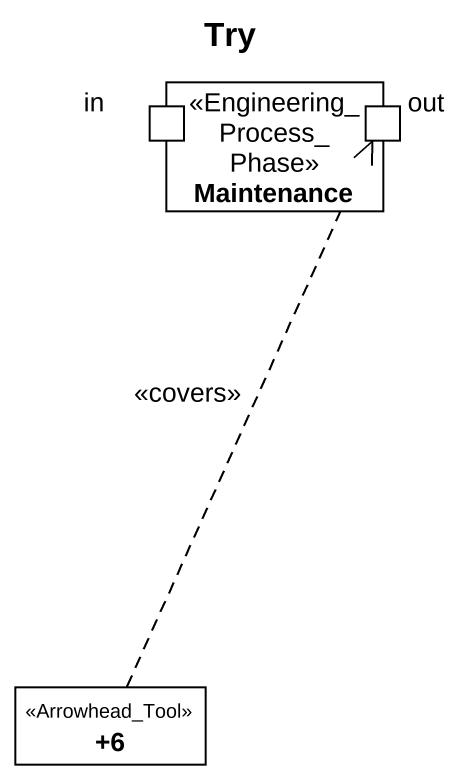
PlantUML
@startuml
title Try
allowmixing
hide circle
hide empty members
rectangle Maintenance <<Engineering_Process_Phase>> {
  port in
  port out
}
class "+6" as c6 <<Arrowhead_Tool>>
c6 .up.> out : <<covers>>
@enduml
